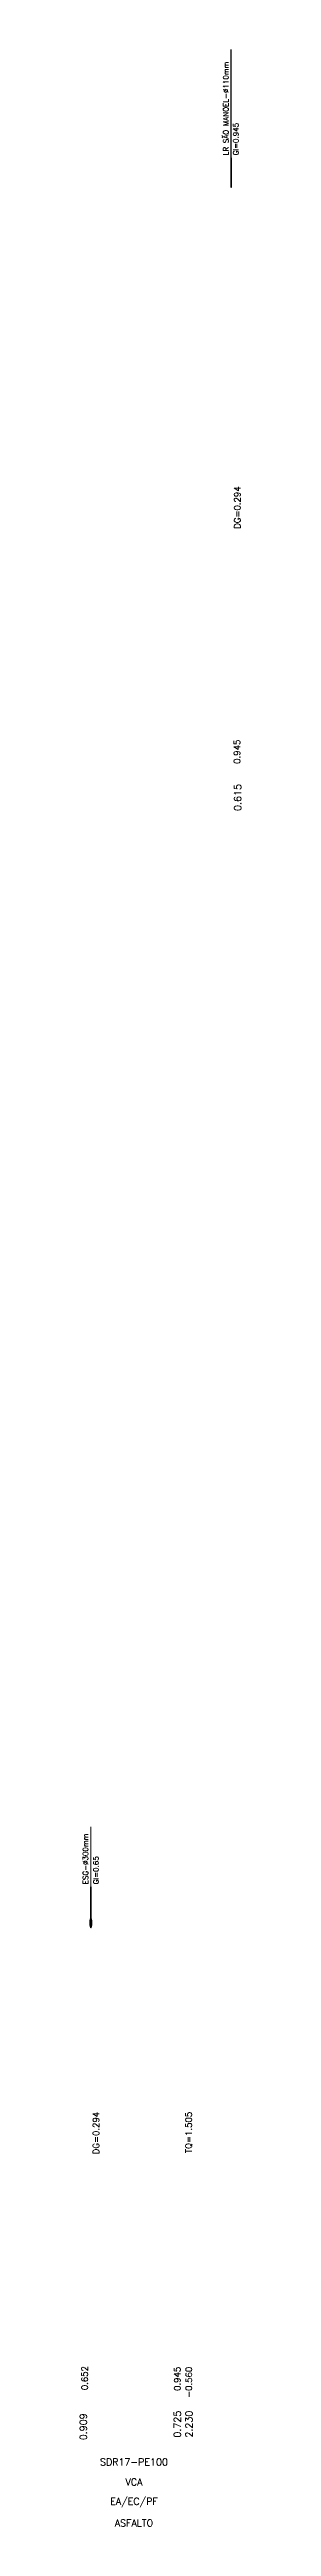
# Model space of a CAD drawing. Header units: metres. Extents: x 359101 to 360669, y 7352318 to 7353133.
# Drawn here: x 360646.3 to 360669.5, y 7352671.1 to 7353026.7 of the extents above; entities that cross this region are included whole.
import ezdxf

# ---------------------------------------------------------------- set-up
doc = ezdxf.new("R2010")
doc.units = ezdxf.units.M
doc.header["$LTSCALE"] = 2.5
doc.layers.add('AVT-C3-PRF-CAIXÃO E TEXTOS', color=7, linetype='Continuous')
doc.layers.add('AVT-C3-PRF-TEXTO PROFILE', color=2, linetype='Continuous')
doc.layers.add('AVT-C3-PRF-TUBULAÇÃO 3D -TUBOS', color=4, linetype='Continuous', lineweight=20)
doc.styles.add('ROMANS', font='romans.shx', dxfattribs={"height": 0.65})
doc.styles.get("Standard").update_dxf_attribs({"font": 'arial.ttf'})
doc.dimstyles.new('ISO-25', dxfattribs={"dimtxt": 2.5, "dimasz": 2.5, "dimexe": 1.25, "dimexo": 0.625, "dimtad": 1, "dimtxsty": 'Standard', "dimcen": 2.5, "dimadec": 0, "dimazin": 0, "dimtfac": 1, "dimtmove": 0, "dimatfit": 3, "dimfxl": 1, "dimarcsym": 0})

# ---------------------------------------------------------------- blocks, each defined once
blk = doc.blocks.new('AVT-SMB-VAZIO')
blk = doc.blocks.new('AVT-SMB-REDE EXISTENTE DE ESGOTO')
at = {"layer": 'AVT-C3-PRF-TUBULAÇÃO 3D -TUBOS'}
h = blk.add_hatch(color=1, dxfattribs=at)
h.dxf.hatch_style = 1
edge = h.paths.add_edge_path()
edge.add_ellipse((0, 2.5), major_axis=(0, -2.5), ratio=0.2, start_angle=0, end_angle=360)
at = {"layer": 'AVT-C3-PRF-TUBULAÇÃO 3D -TUBOS', "color": 1}
blk.add_ellipse((0, 2.5), major_axis=(0, -2.5), ratio=0.2, dxfattribs=at)
blk = doc.blocks.new('AVT-SMB-REDE EXISTENTE DE ÁGUA POTAVEL')
at = {"layer": 'AVT-C3-PRF-TUBULAÇÃO 3D -TUBOS', "color": 1}
blk.add_ellipse((0, 2.5), major_axis=(0, -2.5), ratio=0.2, dxfattribs=at)
blk = doc.blocks.new('*U235')
at = {"layer": 'AVT-C3-PRF-TUBULAÇÃO 3D -TUBOS', "color": 1, "linetype": 'Continuous', "lineweight": 20}
blk.add_line((360750.51, 7352769.95), (360750.51, 7352778.56), dxfattribs=at)
at = {"layer": 'AVT-C3-PRF-TUBULAÇÃO 3D -TUBOS', "color": 2, "linetype": 'Continuous', "lineweight": 20, "char_height": 0.75, "rotation": 90, "style": 'ROMANS'}
for s, insert, attachment_point in [('ESG-Ø300mm', (360750.13, 7352770.33), 7), ('{\\C2;GI=0.65}', (360751.26, 7352770.33), 4)]:
    blk.add_mtext(s, dxfattribs=dict(at, insert=insert, attachment_point=attachment_point))
at = {"layer": 'AVT-C3-PRF-TUBULAÇÃO 3D -TUBOS', "color": 1, "linetype": 'Continuous', "lineweight": 20}
blk.add_leader([(360750.53, 7352765.56), (360750.51, 7352769.95)], dimstyle='ISO-25', override={"dimscale": 1, "dimasz": 0, "dimclrd": 1, "dimldrblk": 'AVT-SMB-VAZIO', "dimlwd": 65535}, dxfattribs=at)

msp = doc.modelspace()

# ---------------------------------------------------------------- hatches: boundary and pattern name
at = {"layer": 'AVT-C3-PRF-TUBULAÇÃO 3D -TUBOS', "linetype": 'Continuous', "lineweight": 20}
h = msp.add_hatch(color=1, dxfattribs=at)
h.dxf.hatch_style = 1
edge = h.paths.add_edge_path()
edge.add_ellipse((360668.05, 7353007.08), major_axis=(0, 0.275), ratio=0.2, start_angle=0, end_angle=360)

# ---------------------------------------------------------------- linework, layer by layer
at = {"layer": 'AVT-C3-PRF-CAIXÃO E TEXTOS', "color": 1, "linetype": 'Continuous', "lineweight": -3}
msp.add_line((360668.05, 7353011.1), (360668.05, 7353026.67), dxfattribs=at)

# ---------------------------------------------------------------- block references
at = {"layer": 'AVT-C3-PRF-TUBULAÇÃO 3D -TUBOS', "color": 6, "linetype": 'Continuous', "lineweight": 20, "xscale": 0.11, "yscale": 0.11, "zscale": 0.11}
msp.add_blockref('AVT-SMB-REDE EXISTENTE DE ÁGUA POTAVEL', (360668.05, 7353006.81), dxfattribs=at)
at = {"layer": 'AVT-C3-PRF-TUBULAÇÃO 3D -TUBOS', "color": 6, "linetype": 'Continuous', "lineweight": 20}
msp.add_blockref('*U235', (-102.67, -7.06), dxfattribs=at)
at = {"layer": 'AVT-C3-PRF-TUBULAÇÃO 3D -TUBOS', "color": 1, "linetype": 'Continuous', "lineweight": 20, "xscale": 0.3, "yscale": 0.3, "zscale": 0.3}
msp.add_blockref('AVT-SMB-REDE EXISTENTE DE ESGOTO', (360647.86, 7352757), dxfattribs=at)

# ---------------------------------------------------------------- texts
at = {"layer": 'AVT-C3-PRF-CAIXÃO E TEXTOS', "color": 7, "linetype": 'Continuous', "lineweight": -3, "insert": (360667.68, 7353011.48), "char_height": 0.75, "attachment_point": 7, "rotation": 90, "style": 'ROMANS'}
msp.add_mtext('{\\C2;LR SÃO MANOEL-Ø110mm}', dxfattribs=at)
at = {"layer": 'AVT-C3-PRF-CAIXÃO E TEXTOS', "color": 2, "linetype": 'Continuous', "lineweight": -3, "insert": (360668.73, 7353011.48), "char_height": 0.75, "attachment_point": 4, "rotation": 90, "style": 'ROMANS'}
msp.add_mtext('{\\C2;GI=0.945}', dxfattribs=at)
at = {"layer": 'AVT-C3-PRF-TEXTO PROFILE', "color": 2, "linetype": 'Continuous', "lineweight": -3, "attachment_point": 5, "rotation": 90}
for s, insert, char_height in [('{\\Fromans|c0;DG=0.294}', (360668.95, 7352960.91), 0.9), ('{\\Fromans|c0;0.945}', (360668.91, 7352925.86), 0.9), ('{\\Fromans|c0;0.615}', (360668.98, 7352919.29), 1), ('{\\Fromans|c0;DG=0.294}', (360648.6, 7352727.55), 0.9), ('{\\Fromans|c0;TQ=1.505}', (360661.97, 7352727.63), 0.9), ('{\\Fromans.shx|c0;\\C2;0.652}', (360646.96, 7352692.37), 0.9), ('{\\Fromans|c0;0.945}', (360660.3, 7352692.27), 0.9), ('{\\Fromans|c0;-0.560}', (360661.96, 7352691.77), 0.9), ('{\\Fromans|c0;0.909}', (360646.78, 7352685.39), 1), ('{\\Fromans|c0;0.725}', (360660.3, 7352685.77), 1), ('{\\Fromans|c0;2.230}', (360661.98, 7352685.77), 1)]:
    msp.add_mtext(s, dxfattribs=dict(at, insert=insert, char_height=char_height))
at = {"layer": 'AVT-C3-PRF-TEXTO PROFILE', "color": 2, "linetype": 'Continuous', "lineweight": -3, "char_height": 1, "attachment_point": 5}
for s, insert in [('{\\Fromans|c0;SDR17-PE100}', (360654.06, 7352680.31)), ('{\\Fromans|c0;EA/EC/PF}', (360654.06, 7352674.52)), ('{\\Fromans|c0;VCA}', (360654.06, 7352677.45)), ('{\\Fromans|c0;ASFALTO}', (360654.06, 7352671.58))]:
    msp.add_mtext(s, dxfattribs=dict(at, insert=insert))

# ---------------------------------------------------------------- leaders
at = {"layer": 'AVT-C3-PRF-CAIXÃO E TEXTOS', "color": 1, "linetype": 'Continuous', "lineweight": -3}
msp.add_leader([(360668.05, 7353007.36), (360668.05, 7353011.1)], dimstyle='ISO-25', override={"dimscale": 1, "dimasz": 0, "dimclrd": 1, "dimldrblk": 'None', "dimlwd": 65535}, dxfattribs=at)

doc.saveas('drawing.dxf')
